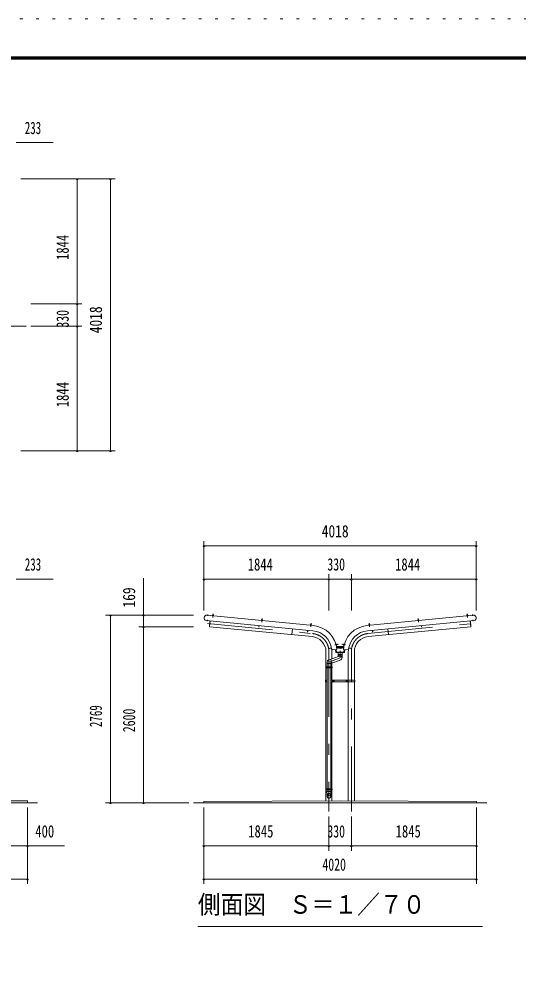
# Model space of a CAD drawing. Units: millimetres, scale not verified, with parts at other scales. Extents: x -31547 to 31550, y -14700 to 14700.
# Drawn here: x 3394 to 10760, y 748 to 14700 of the extents above; entities that cross this region are included whole.
import ezdxf
from ezdxf.enums import TextEntityAlignment as Align

# ---------------------------------------------------------------- set-up
doc = ezdxf.new("R2010")
doc.units = ezdxf.units.MM
doc.header["$LTSCALE"] = 80
doc.linetypes.add('USER3', pattern=[24, 12, -5, 2, -5])
doc.linetypes.add('USER4', pattern=[3, 0.5, -2.5])
for name, color, linetype, lineweight in [('0-2_1-07BOLD', 7, 'Continuous', 18), ('0-3_1-27CENTER', 3, 'USER3', 18), ('0-5_1-57DIM', 3, 'Continuous', 18), ('0-C_F-F1PAPER', 5, 'Continuous', 18), ('0-D_F-E_J_ADD', 5, 'USER4', 18)]:
    doc.layers.add(name, color=color, linetype=linetype, lineweight=lineweight)
doc.styles.add('ＭＳ ゴシック', font='')
doc.styles.get('ＭＳ ゴシック').set_extended_font_data('MS Gothic')

msp = doc.modelspace()

# ---------------------------------------------------------------- linework, layer by layer
at = {"layer": '0-2_1-07BOLD'}
for p, q in [((7739.44, 5746.03), (6166.31, 5897.51)), ((6256.38, 5899.61), (6255.89, 5894.51)), ((6262.35, 5893.89), (6262.84, 5898.99)), ((8529.37, 5746.03), (10102.51, 5897.51)), ((10006.46, 5893.89), (10005.97, 5898.99)), ((10012.43, 5899.61), (10012.92, 5894.51)), ((6158.93, 5820.87), (7731.76, 5669.41)), ((6978.04, 5830.12), (6977.55, 5825.02)), ((6979.18, 5839.37), (6978.33, 5830.6)), ((6984.01, 5824.4), (6984.5, 5829.5)), ((6984.31, 5830.02), (6985.15, 5838.8)), ((7699.7, 5760.63), (7699.21, 5755.53)), ((7700.84, 5769.88), (7699.99, 5761.11)), ((7705.68, 5754.91), (7706.17, 5760.01)), ((10109.88, 5820.87), (8537.06, 5669.41)), ((8563.14, 5754.91), (8562.65, 5760.01)), ((8569.11, 5760.63), (8569.6, 5755.53)), ((9284.51, 5830.02), (9283.66, 5838.8)), ((9284.8, 5824.4), (9284.31, 5829.5)), ((9289.64, 5839.37), (9290.48, 5830.6)), ((9290.77, 5830.12), (9291.26, 5825.02)), ((7430.74, 5698.4), (7422.4, 5611.71)), ((8838.07, 5698.4), (8846.41, 5611.71)), ((8079.4, 5468.02), (8084.45, 5468.91)), ((8085.58, 5462.51), (8080.53, 5461.62)), ((8094.71, 5464.38), (8086.03, 5462.85)), ((8174.11, 5464.38), (8182.78, 5462.85)), ((8183.24, 5462.51), (8188.28, 5461.62)), ((8189.41, 5468.02), (8184.36, 5468.91)), ((7924.86, 5135.54), (7924.86, 5358.54)), ((8013.96, 5358.54), (8013.96, 5252.4)), ((8025.3, 5387.84), (8087.39, 5393.43)), ((8073.51, 5392.18), (8078.79, 5352.66)), ((8078.78, 5352.66), (8190.03, 5352.66)), ((8080.84, 5437.66), (8187.98, 5437.66)), ((8185.17, 5422.66), (8083.64, 5422.66)), ((8104.41, 5345.36), (8104.41, 5318.36)), ((8106.9, 5308.24), (8106.9, 5318.36)), ((8161.91, 5318.36), (8161.91, 5308.24)), ((8181.42, 5393.43), (8243.51, 5387.84)), ((8190.03, 5352.66), (8195.31, 5392.18)), ((8254.85, 5358.54), (8254.85, 4940.54)), ((8343.96, 4940.54), (8343.96, 5358.54)), ((7941.9, 5184.47), (7996.9, 5184.47)), ((7941.91, 5206.92), (7941.91, 5135.54)), ((8125, 5292.82), (7960, 5232.76)), ((7996.9, 5187.67), (8143.81, 5241.14)), ((7996.9, 5135.54), (7996.9, 5206.92)), ((8013.96, 5193.88), (8013.96, 5135.54)), ((7924.86, 4940.54), (7924.86, 5119.54)), ((7940.3, 5135.54), (7940.3, 5119.54)), ((7941.91, 5119.54), (7941.91, 3335.54)), ((7996.91, 3335.54), (7996.91, 5119.54)), ((7998.5, 5119.54), (7998.5, 5135.54)), ((8013.96, 5119.54), (8013.96, 4940.54)), ((7923.26, 4927.54), (7917.16, 4927.54)), ((7923.26, 4914.54), (7923.26, 4940.54)), ((7924.86, 3335.54), (7924.86, 4914.54)), ((8013.96, 4914.54), (8013.96, 3335.54)), ((8015.56, 4940.54), (8015.56, 4914.54)), ((8045.56, 4940.54), (8045.56, 4914.54)), ((8223.26, 4914.54), (8223.26, 4940.54)), ((8253.26, 4940.54), (8253.26, 4914.54)), ((8254.85, 4914.54), (8254.85, 3156.94)), ((8343.95, 3156.5), (8343.95, 4914.54)), ((8345.55, 4914.54), (8345.55, 4940.54)), ((8351.65, 4927.54), (8345.55, 4927.54)), ((7924.86, 3319.54), (7924.86, 3156.14)), ((7940.3, 3335.54), (7940.3, 3319.54)), ((7941.9, 3319.54), (7941.9, 3294.08)), ((7996.9, 3319.54), (7996.9, 3294.08)), ((7998.5, 3319.54), (7998.5, 3335.54)), ((8013.96, 3156.56), (8013.96, 3319.54)), ((-7630.59, 3127.54), (3669.4, 3127.54)), ((3519.41, 3157.54), (3519.41, 3127.54)), ((10299.41, 3127.54), (5969.41, 3127.54))]:
    msp.add_line(p, q, dxfattribs=at)
for points in [[(6251.15, 5894.97), (6251, 5893.38), (6266.93, 5891.84), (6267.08, 5893.43)], [(10017.66, 5894.97), (10001.73, 5893.43), (10001.88, 5891.84), (10017.81, 5893.38)], [(6988.74, 5823.95), (6988.59, 5822.35), (6972.67, 5823.89), (6972.81, 5825.48)], [(6979.18, 5839.37), (6979.73, 5839.82), (6984.7, 5839.34), (6985.15, 5838.8)], [(7694.33, 5754.4), (7710.25, 5752.86), (7710.41, 5754.46), (7694.48, 5755.99)], [(8574.49, 5754.4), (8574.34, 5755.99), (8558.41, 5754.46), (8558.56, 5752.86)], [(9280.07, 5823.95), (9280.22, 5822.35), (9296.15, 5823.89), (9296, 5825.48)], [(9289.64, 5839.37), (9283.66, 5838.8), (9284.11, 5839.34), (9289.09, 5839.82)], [(8078.58, 5472.7), (8077, 5472.42), (8079.78, 5456.67), (8081.36, 5456.94)], [(8187.46, 5456.94), (8189.03, 5456.67), (8191.81, 5472.42), (8190.24, 5472.7)], [(7923.26, 5119.54), (7923.26, 5135.54), (8015.56, 5135.54), (8015.56, 5119.54)], [(8025.43, 4930.43), (8025.43, 4924.65), (8030.43, 4921.77), (8035.43, 4924.65), (8035.43, 4930.43), (8030.43, 4933.31)], [(8243.38, 4924.65), (8238.38, 4921.77), (8233.38, 4924.65), (8233.38, 4930.43), (8238.38, 4933.31), (8243.38, 4930.43)], [(8015.56, 3319.54), (7923.26, 3319.54), (7923.26, 3335.54), (8015.56, 3335.54)]]:
    msp.add_lwpolyline(points, close=True, dxfattribs=at)
for points in [[(6252.66, 5894.83), (6253.15, 5899.92), (6254.06, 5900.34), (6265.25, 5899.26), (6266.08, 5898.68), (6265.58, 5893.58)], [(6262.64, 5899.51), (6263.49, 5908.29), (6257.51, 5908.86), (6256.67, 5900.09)], [(6257.51, 5908.86), (6258.06, 5909.31), (6263.04, 5908.83), (6263.49, 5908.29)], [(10016.16, 5894.83), (10015.67, 5899.92), (10014.75, 5900.34), (10003.56, 5899.26), (10002.74, 5898.68), (10003.23, 5893.58)], [(10011.3, 5908.86), (10010.75, 5909.31), (10005.77, 5908.83), (10005.33, 5908.29)], [(10006.17, 5899.51), (10005.33, 5908.29), (10011.3, 5908.86), (10012.14, 5900.09)], [(6213.18, 5815.64), (6205.13, 5732.03), (6208.31, 5731.72)], [(7721.02, 5582.95), (6208.02, 5728.64), (6216.37, 5815.34)], [(6938.02, 5745.84), (6935.82, 5722.95), (6932.64, 5723.26), (6934.84, 5746.15)], [(6974.32, 5825.34), (6974.81, 5830.43), (6975.72, 5830.85), (6986.92, 5829.77), (6987.74, 5829.19), (6987.25, 5824.09)], [(7695.98, 5755.85), (7696.47, 5760.95), (7697.38, 5761.36), (7708.58, 5760.28), (7709.4, 5759.7), (7708.91, 5754.6)], [(7705.97, 5760.53), (7706.81, 5769.31), (7700.84, 5769.88), (7701.39, 5770.33), (7706.36, 5769.86), (7706.81, 5769.31)], [(8547.8, 5582.95), (10060.8, 5728.64), (10052.45, 5815.34)], [(8572.84, 5755.85), (8572.35, 5760.95), (8571.43, 5761.36), (8560.23, 5760.28), (8559.41, 5759.7), (8559.9, 5754.6)], [(8567.97, 5769.88), (8567.43, 5770.33), (8562.45, 5769.86), (8562, 5769.31)], [(8562.84, 5760.53), (8562, 5769.31), (8567.97, 5769.88), (8568.82, 5761.11)], [(9294.5, 5825.34), (9294.01, 5830.43), (9293.09, 5830.85), (9281.9, 5829.77), (9281.08, 5829.19), (9281.57, 5824.09)], [(9330.79, 5745.84), (9332.99, 5722.95), (9336.18, 5723.26), (9333.98, 5746.15)], [(10055.64, 5815.64), (10063.69, 5732.03), (10060.5, 5731.72)], [(7659.68, 5676.35), (7657.48, 5653.47), (7654.3, 5653.77), (7656.5, 5676.66)], [(8609.13, 5676.35), (8611.33, 5653.47), (8614.51, 5653.77), (8612.31, 5676.66)], [(8081.1, 5458.43), (8086.14, 5459.32), (8086.49, 5460.26), (8084.53, 5471.34), (8083.88, 5472.11), (8078.84, 5471.22)], [(8084.99, 5468.75), (8093.67, 5470.28), (8094.25, 5469.88), (8095.12, 5464.96), (8094.71, 5464.38), (8093.67, 5470.28)], [(8183.83, 5468.75), (8175.15, 5470.28), (8174.57, 5469.88), (8173.7, 5464.96), (8174.11, 5464.38), (8175.15, 5470.28)], [(8187.72, 5458.43), (8182.67, 5459.32), (8182.33, 5460.26), (8184.28, 5471.34), (8184.93, 5472.11), (8189.97, 5471.22)], [(8007.14, 5413.19), (7984.49, 5409.2), (7983.94, 5412.35), (8006.56, 5416.34)], [(8202.58, 5391.52), (8196.42, 5345.36), (8072.39, 5345.36), (8066.23, 5391.52)], [(8084.42, 5417.83), (8134.41, 5406.27), (8184.39, 5417.83)], [(8104.41, 5318.36), (8164.41, 5318.36), (8164.41, 5345.36)], [(8161.91, 5266.98), (8161.91, 5286.25), (8163.91, 5308.24), (8104.9, 5308.24), (8106.91, 5286.24)], [(8261.67, 5413.19), (8284.32, 5409.2), (8284.88, 5412.35), (8262.25, 5416.34)], [(7941.91, 4914.54), (7917.16, 4914.54), (7917.16, 4940.54), (7941.91, 4940.54)], [(7996.91, 4914.54), (8351.65, 4914.54), (8351.65, 4940.54), (7996.91, 4940.54)], [(7939.9, 3294.08), (7998.9, 3294.08), (7996.9, 3244.42), (7996.9, 3218.57)], [(7941.91, 3218.57), (7941.91, 3244.42), (7939.9, 3294.08)], [(3519.41, 3157.54), (-7480.59, 3157.54), (-7480.59, 3127.54)], [(6124.41, 3127.54), (6124.41, 3147.54), (8134.41, 3157.54), (10144.41, 3147.54), (10144.41, 3127.54)]]:
    msp.add_lwpolyline(points, dxfattribs=at)
for centre, radius in [((8030.43, 4927.54), 6.25), ((8030.43, 4927.54), 4.9), ((8238.38, 4927.54), 6.25), ((8238.38, 4927.54), 4.9)]:
    msp.add_circle(centre, radius, dxfattribs=at)
for centre, radius, start, end in [((6164.03, 5859.15), 38.62, 82.41238, 262.41238), ((6251.81, 5891.29), 2, 84.4998, 264.4998), ((6254.53, 5897.41), 2.88, 50.11574, 110.11574), ((6258.63, 5889.1), 10.75, 66.91203, 102.08795), ((6264.23, 5896.47), 2.88, 58.88425, 118.88425), ((6265.74, 5889.94), 2, 264.50061, 84.50061), ((10003.07, 5889.94), 2, 95.49939, 275.49939), ((10004.58, 5896.47), 2.88, 61.11575, 121.11575), ((10010.18, 5889.1), 10.75, 77.91205, 113.08797), ((10014.28, 5897.41), 2.88, 69.88426, 129.88426), ((10017.01, 5891.29), 2, 275.5002, 95.5002), ((10104.78, 5859.15), 38.62, 277.58762, 97.58762), ((6973.47, 5821.8), 2, 84.4998, 264.4998), ((6976.19, 5827.92), 2.88, 50.11574, 110.11574), ((6980.29, 5819.61), 10.75, 66.91203, 102.08795), ((6985.89, 5826.98), 2.88, 58.88425, 118.88425), ((6987.4, 5820.46), 2, 264.50061, 84.50061), ((7695.13, 5752.31), 2, 84.4998, 264.4998), ((7697.86, 5758.43), 2.88, 50.11574, 110.11574), ((7701.95, 5750.12), 10.75, 66.91203, 102.08795), ((7707.56, 5757.49), 2.88, 58.88425, 118.88425), ((7709.06, 5750.97), 2, 264.50061, 84.50061), ((7699.41, 5358.54), 389.55, 5.13863, 84.10165), ((8569.41, 5358.54), 389.55, 95.89835, 174.86137), ((8559.75, 5750.97), 2, 95.49939, 275.49939), ((8561.26, 5757.49), 2.88, 61.11575, 121.11575), ((8566.86, 5750.12), 10.75, 77.91205, 113.08797), ((8570.95, 5758.43), 2.88, 69.88426, 129.88426), ((8573.68, 5752.31), 2, 275.5002, 95.5002), ((9281.41, 5820.46), 2, 95.49939, 275.49939), ((9282.92, 5826.98), 2.88, 61.11575, 121.11575), ((9288.52, 5819.61), 10.75, 77.91205, 113.08797), ((9292.62, 5827.92), 2.88, 69.88426, 129.88426), ((9295.34, 5821.8), 2, 275.5002, 95.5002), ((7699.41, 5358.54), 225.45, 0, 84.50003), ((7699.41, 5358.54), 312.55, 7.76237, 84.05869), ((8569.41, 5358.54), 312.55, 95.94131, 172.23763), ((8569.41, 5358.54), 225.45, 95.49997, 180), ((8074.83, 5471.02), 2.38, 10.01471, 190.01471), ((8077.95, 5457.36), 1.68, 190.00774, 10.00774), ((8081.83, 5470.1), 2.88, 335.62325, 35.62325), ((8074.92, 5463.93), 10.75, 352.41954, 27.59546), ((8083.53, 5460.5), 2.88, 344.39175, 44.39175), ((8185.29, 5460.5), 2.88, 135.60825, 195.60825), ((8193.89, 5463.93), 10.75, 152.40454, 187.58046), ((8186.98, 5470.1), 2.88, 144.37675, 204.37675), ((8190.86, 5457.36), 1.68, 169.99226, 349.99226), ((8193.98, 5471.02), 2.38, 349.98529, 169.98529), ((8023.95, 5402.78), 15, 187.76337, 275.1433), ((7699.41, 5358.54), 314.55, 0, 6.42661), ((8244.86, 5402.78), 15, 264.8567, 352.23663), ((8569.41, 5358.54), 314.55, 173.57339, 180), ((7969.41, 5206.92), 27.5, 110.0018, 180), ((7965.61, 5205.54), 44.27, 341.60916, 58.39587), ((8134.41, 5266.98), 27.5, 289.99896, 110.00061), ((7969.41, 3243.44), 27.55, 3.55867, 176.44133), ((7969.41, 3216.86), 27.55, 3.55867, 176.44133), ((7969.41, 3220.28), 27.55, 183.56303, 356.43697)]:
    msp.add_arc(centre, radius, start, end, dxfattribs=at)
at = {"layer": '0-3_1-27CENTER'}
for p, q in [((-7460.59, 10496.54), (3499.41, 10496.54)), ((3499.41, 10166.54), (-7460.59, 10166.54)), ((6183.13, 5906.31), (6181.45, 5888.85)), ((6256.42, 5866.17), (6261.38, 5917.69)), ((10007.43, 5917.69), (10012.39, 5866.17)), ((10087.37, 5888.85), (10085.69, 5906.31)), ((6175.9, 5831.29), (6173.89, 5810.38)), ((6179.24, 5776.16), (7725.29, 5627.3)), ((6978.08, 5796.68), (6983.04, 5848.2)), ((7699.74, 5727.19), (7704.7, 5778.71)), ((8543.53, 5627.3), (10089.57, 5776.16)), ((8564.11, 5778.71), (8569.07, 5727.19)), ((9285.77, 5848.2), (9290.73, 5796.68)), ((10094.92, 5810.38), (10092.91, 5831.29)), ((8110.92, 5470.28), (8054.09, 5460.26)), ((8214.72, 5460.26), (8157.89, 5470.28)), ((7969.41, 5358.54), (7969.41, 2998.86)), ((8299.41, 2998.86), (8299.41, 5358.54)), ((8042.93, 4927.54), (8017.93, 4927.54)), ((8030.43, 4940.04), (8030.43, 4915.04)), ((8250.88, 4927.54), (8225.88, 4927.54)), ((8238.38, 4940.04), (8238.38, 4915.04))]:
    msp.add_line(p, q, dxfattribs=at)
msp.add_lwpolyline([(8134.41, 5370.96), (8134.41, 5266.98), (7969.41, 5206.92)], dxfattribs=at)
for centre, start, end in [((7699.41, 5358.54), 0, 84.50003), ((8569.41, 5358.54), 95.49997, 180)]:
    msp.add_arc(centre, 270, start, end, dxfattribs=at)
at = {"layer": '0-5_1-57DIM'}
for p, q in [((3352.4, 12875.53), (3901.9, 12875.53)), ((3422.4, 12340.54), (4814.41, 12340.54)), ((4268.41, 12340.54), (4240.41, 12340.54)), ((4254.41, 12340.54), (4254.41, 10496.54)), ((4758.41, 12340.54), (4730.41, 12340.54)), ((4744.41, 12340.54), (4744.41, 8322.54)), ((3569.41, 10496.54), (4324.41, 10496.54)), ((4268.41, 10496.54), (4240.41, 10496.54)), ((4254.41, 10496.54), (4254.41, 10166.54)), ((4324.41, 10166.54), (3569.41, 10166.54)), ((4268.41, 10166.54), (4240.41, 10166.54)), ((4254.41, 10166.54), (4254.41, 8322.54)), ((3422.4, 8322.54), (4814.41, 8322.54)), ((4268.41, 8322.54), (4240.41, 8322.54)), ((4758.41, 8322.54), (4730.41, 8322.54)), ((6125.41, 5966.54), (6125.41, 6992.54)), ((10143.41, 5966.54), (10143.41, 6992.54)), ((6139.41, 6922.54), (6111.41, 6922.54)), ((6125.41, 6922.54), (10143.41, 6922.54)), ((10157.41, 6922.54), (10129.41, 6922.54)), ((3352.4, 6432.54), (3901.9, 6432.54)), ((5234.41, 5896.54), (5234.41, 6446.04)), ((6139.41, 6432.54), (6111.41, 6432.54)), ((6125.41, 6432.54), (7969.41, 6432.54)), ((7983.41, 6432.54), (7955.41, 6432.54)), ((7969.41, 5966.54), (7969.41, 6502.54)), ((7969.41, 6432.54), (8299.41, 6432.54)), ((8313.41, 6432.54), (8285.41, 6432.54)), ((8299.41, 6502.54), (8299.41, 5966.54)), ((8299.41, 6432.54), (10143.41, 6432.54)), ((10157.41, 6432.54), (10129.41, 6432.54)), ((4674.41, 5896.54), (5969.41, 5896.54)), ((4758.41, 5896.54), (4730.41, 5896.54)), ((4744.41, 3127.54), (4744.41, 5896.54)), ((5248.41, 5896.54), (5220.41, 5896.54)), ((5234.41, 5727.54), (5234.41, 5896.54)), ((5969.41, 5727.54), (5164.41, 5727.54)), ((5248.41, 5727.54), (5220.41, 5727.54)), ((5234.41, 3127.54), (5234.41, 5727.54)), ((5899.41, 3127.54), (4674.41, 3127.54)), ((4758.41, 3127.54), (4730.41, 3127.54)), ((5248.41, 3127.54), (5220.41, 3127.54)), ((3519.41, 3057.54), (3519.41, 1932.54)), ((6124.41, 1932.54), (6124.41, 3057.54)), ((10144.41, 1932.54), (10144.41, 3057.54)), ((7969.41, 2928.86), (7969.41, 2422.54)), ((8299.41, 2422.54), (8299.41, 2928.86)), ((3119.41, 2492.54), (3519.41, 2492.54)), ((3533.41, 2492.54), (3505.41, 2492.54)), ((3519.41, 2492.54), (4068.91, 2492.54)), ((6138.41, 2492.54), (6110.41, 2492.54)), ((6124.41, 2492.54), (7969.41, 2492.54)), ((7983.41, 2492.54), (7955.41, 2492.54)), ((7969.41, 2492.54), (8299.41, 2492.54)), ((8313.41, 2492.54), (8285.41, 2492.54)), ((8299.41, 2492.54), (10144.41, 2492.54)), ((10158.41, 2492.54), (10130.41, 2492.54)), ((-7480.59, 2002.54), (3519.41, 2002.54)), ((3533.41, 2002.54), (3505.41, 2002.54)), ((6138.41, 2002.54), (6110.41, 2002.54)), ((6124.41, 2002.54), (10144.41, 2002.54)), ((10158.41, 2002.54), (10130.41, 2002.54)), ((10234.41, 1302.54), (6034.41, 1302.54))]:
    msp.add_line(p, q, dxfattribs=at)
for centre in [(4254.41, 12340.54), (4744.41, 12340.54), (4254.41, 10496.54), (4254.41, 10166.54), (4254.41, 8322.54), (4744.41, 8322.54), (6125.41, 6922.54), (10143.41, 6922.54), (6125.41, 6432.54), (7969.41, 6432.54), (8299.41, 6432.54), (10143.41, 6432.54), (4744.41, 5896.54), (5234.41, 5896.54), (5234.41, 5727.54), (4744.41, 3127.54), (5234.41, 3127.54), (3519.41, 2492.54), (6124.41, 2492.54), (7969.41, 2492.54), (8299.41, 2492.54), (10144.41, 2492.54), (3519.41, 2002.54), (6124.41, 2002.54), (10144.41, 2002.54)]:
    msp.add_arc(centre, 14, 180, 0, dxfattribs=at)
at = {"layer": '0-C_F-F1PAPER'}
for points in [[(30849.95, -14000), (-9330.05, -14000), (-9330.05, 14140), (30849.95, 14140)], [(30846.45, -13996.5), (30846.45, 14136.5), (-9326.55, 14136.5), (-9326.55, -13996.5)], [(30842.95, -13993), (30842.95, 14133), (-9323.05, 14133), (-9323.05, -13993)], [(30839.45, -13989.5), (-9319.55, -13989.5), (-9319.55, 14129.5), (30839.45, 14129.5)], [(30835.95, -13986), (30835.95, 14126), (-9316.05, 14126), (-9316.05, -13986)], [(30832.45, -13982.5), (-9312.55, -13982.5), (-9312.55, 14122.5), (30832.45, 14122.5)], [(30828.95, -13979), (30828.95, 14119), (-9309.05, 14119), (-9309.05, -13979)], [(30825.45, -13975.5), (-9305.55, -13975.5), (-9305.55, 14115.5), (30825.45, 14115.5)], [(30821.95, -13972), (-9302.05, -13972), (-9302.05, 14112), (30821.95, 14112)], [(30818.45, -13968.5), (-9298.55, -13968.5), (-9298.55, 14108.5), (30818.45, 14108.5)], [(30814.95, -13965), (30814.95, 14105), (-9295.05, 14105), (-9295.05, -13965)]]:
    msp.add_lwpolyline(points, close=True, dxfattribs=at)
at = {"layer": '0-D_F-E_J_ADD'}
msp.add_lwpolyline([(31549.95, -14700), (-10030.05, -14700), (-10030.05, 14700), (31549.95, 14700)], close=True, dxfattribs=at)

# ---------------------------------------------------------------- texts
at = {"layer": '0-5_1-57DIM', "color": 7, "style": 'ＭＳ ゴシック'}
for s, height, width, p in [('233', 182.3, 0.65, (3480.96, 12945.53)), ('4018', 182.3, 0.8, (7862.8, 6992.54)), ('233', 182.3, 0.65, (3480.96, 6502.54)), ('1844', 182.3, 0.75, (6770.83, 6502.54)), ('330', 182.3, 0.7, (7945.65, 6502.54)), ('1844', 182.3, 0.75, (8944.83, 6502.54)), ('400', 182.3, 0.75, (3636.48, 2562.54)), ('1845', 182.3, 0.75, (6777.79, 2562.54)), ('330', 182.3, 0.7, (7945.65, 2562.54)), ('1845', 182.3, 0.75, (8952.79, 2562.54)), ('4020', 182.3, 0.7, (7872.75, 2072.54)), ('側面図\u3000Ｓ＝１／７０', 273.5, 0.9, (6034.41, 1409.85))]:
    msp.add_text(s, height=height, dxfattribs=dict(at, width=width)).set_placement(p, align=Align.BOTTOM_LEFT)
for s, width, p in [('1844', 0.75, (4184.41, 11141.96)), ('330', 0.7, (4184.41, 10142.78)), ('4018', 0.8, (4674.41, 10059.94)), ('1844', 0.75, (4184.41, 8967.96)), ('169', 0.8, (5164.41, 6011.58)), ('2769', 0.65, (4674.41, 4247.11)), ('2600', 0.7, (5164.41, 4171.69))]:
    msp.add_text(s, height=182.3, rotation=90, dxfattribs=dict(at, width=width)).set_placement(p, align=Align.BOTTOM_LEFT)

doc.saveas('drawing.dxf')
